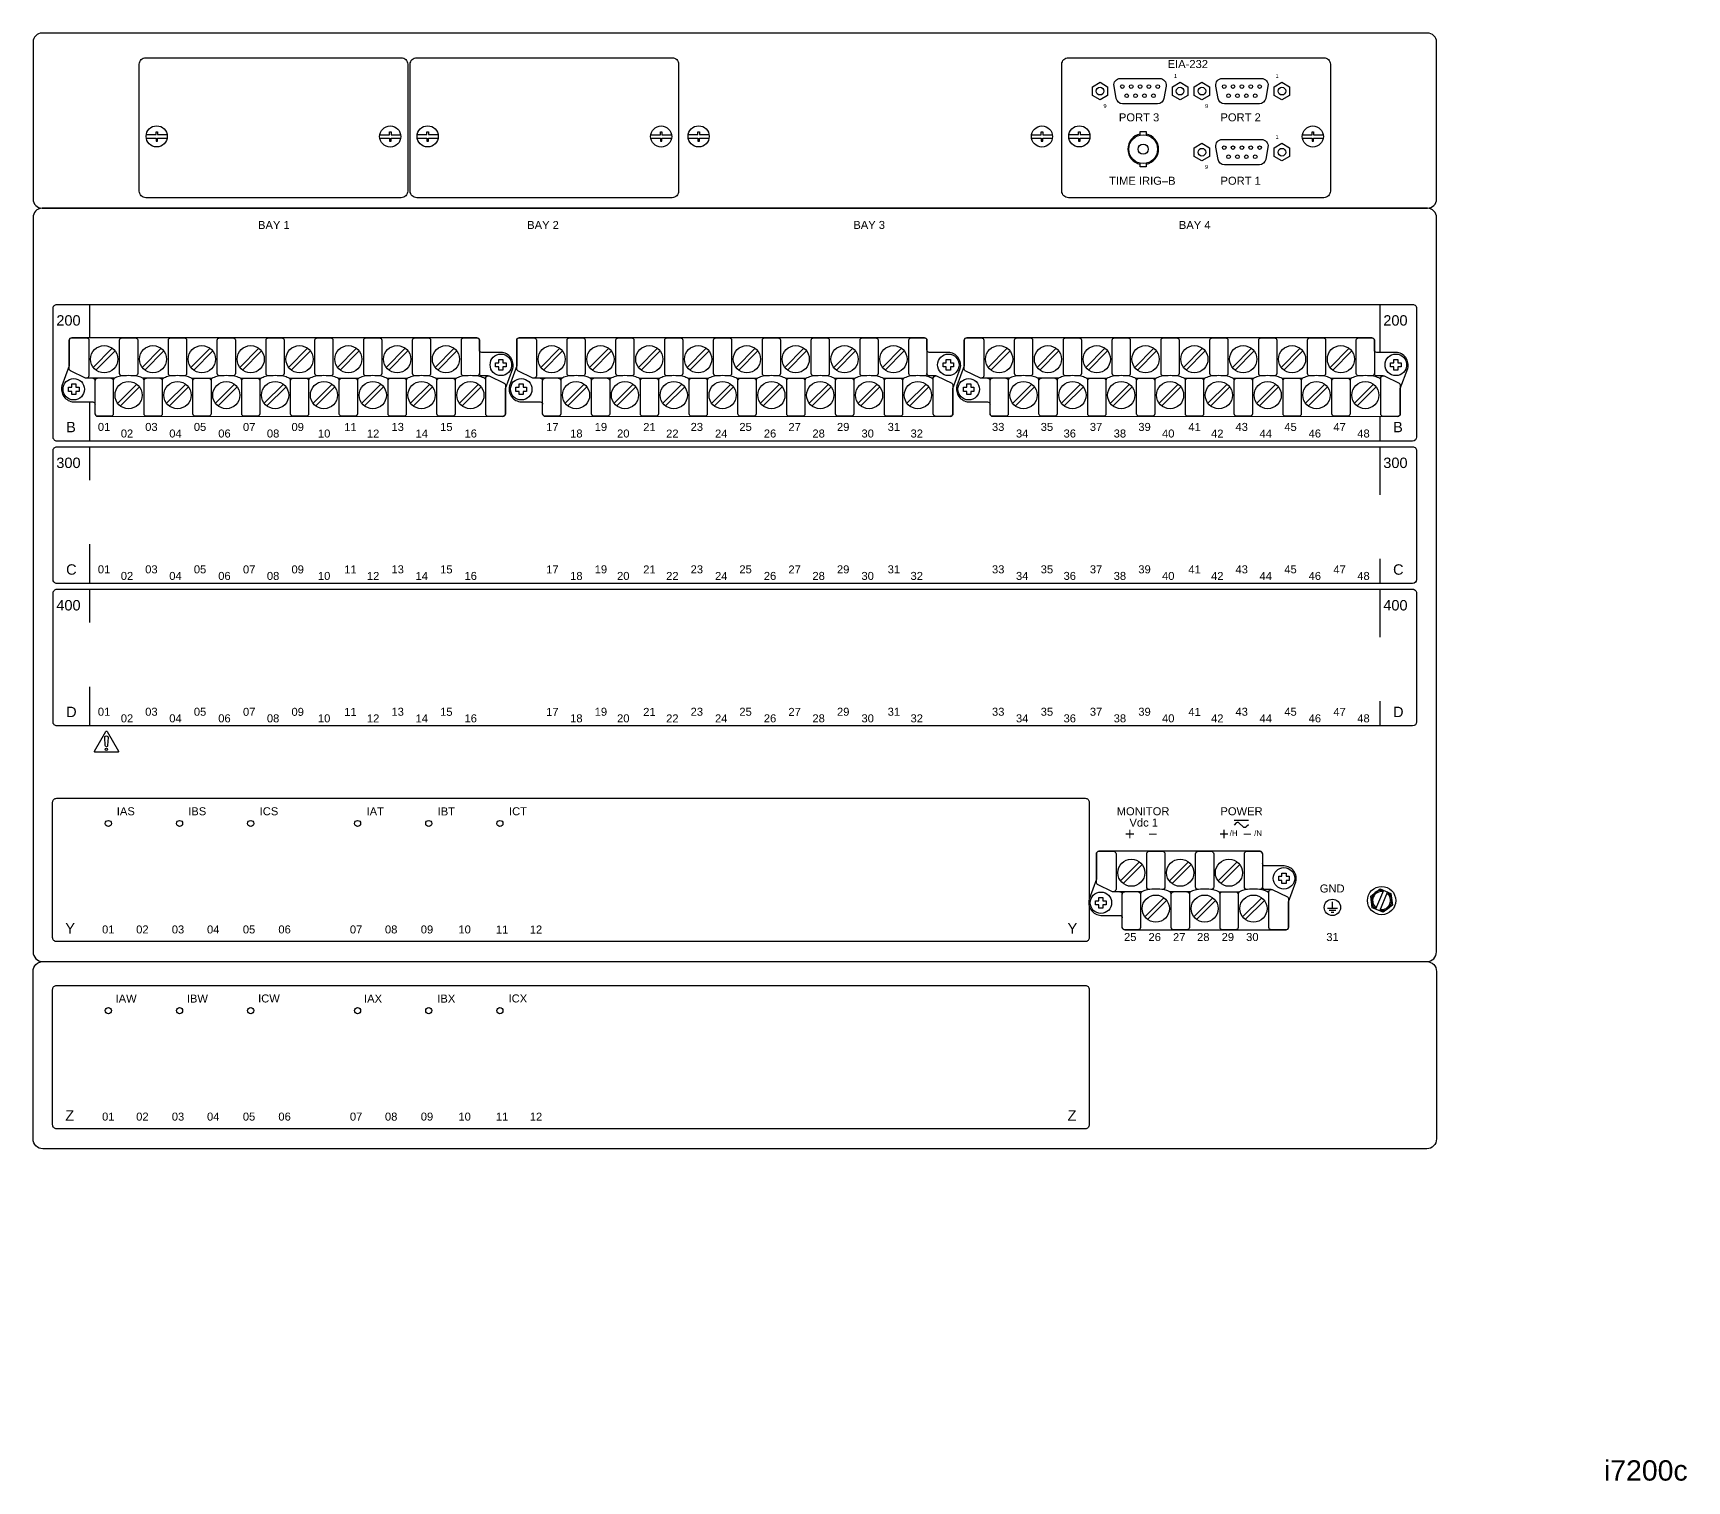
# Model space of a CAD drawing. Extents: x 1 to 47, y 1 to 35.
# Drawn here: x 26.66 to 46.99, y 1 to 18.79 of the extents above; entities that cross this region are included whole.
import ezdxf
from ezdxf.enums import TextEntityAlignment as Align

# ---------------------------------------------------------------- set-up
doc = ezdxf.new("R2010")
doc.units = 0
doc.header["$MEASUREMENT"] = 0
doc.layers.add('7.0_____[DWG]', color=7, linetype='CONTINUOUS')
doc.styles.add('Arial', font='arial.ttf')

msp = doc.modelspace()

# ---------------------------------------------------------------- linework, layer by layer
at = {"layer": '7.0_____[DWG]'}
for points in [[(43.803, 18.788), (26.773, 18.788, 0.414214), (26.663, 18.678), (26.663, 16.748, 0.414214), (26.773, 16.638), (43.803, 16.638, 0.414214), (43.913, 16.748), (43.913, 18.678, 0.414214), (43.803, 18.788)], [(40.27, 17.547, 0.815611), (40.27, 17.176)], [(40.345, 17.176, 0.820361), (40.345, 17.547)], [(27.426, 14.109, 0.414213), (27.456, 14.079), (32.438, 14.078, 0.414214), (32.468, 14.108), (32.468, 14.421), (32.559, 14.666, 0.480048), (32.414, 14.864), (32.179, 14.864, -0.414214), (32.149, 14.894), (32.149, 15.013, 0.414212), (32.119, 15.043), (32.119, 15.043), (27.138, 15.043, 0.414215), (27.108, 15.013), (27.108, 14.7), (27.018, 14.455, 0.47859), (27.163, 14.256), (27.396, 14.256, -0.414214), (27.426, 14.226)], [(27.665, 14.547), (27.307, 14.547), (27.121, 14.637, -0.241986), (27.108, 14.657), (27.108, 15.013, -0.422157), (27.135, 15.043), (27.319, 15.043, -0.414214), (27.349, 15.013), (27.349, 14.576, -0.390527), (27.319, 14.547)], [(27.764, 14.574), (27.756, 14.574, -0.414214), (27.726, 14.604), (27.726, 15.013, -0.414214), (27.756, 15.043), (27.919, 15.043, -0.414214), (27.949, 15.013), (27.949, 14.604, -0.414214), (27.919, 14.574), (27.912, 14.574)], [(28.364, 14.574), (28.357, 14.574, -0.414214), (28.327, 14.604), (28.327, 15.013, -0.414214), (28.357, 15.043), (28.519, 15.043, -0.414214), (28.549, 15.013), (28.549, 14.604, -0.414214), (28.519, 14.574), (28.513, 14.574)], [(28.964, 14.574), (28.957, 14.574, -0.414214), (28.927, 14.604), (28.927, 15.013, -0.414214), (28.957, 15.043), (29.119, 15.043, -0.414214), (29.149, 15.013), (29.149, 14.604, -0.414214), (29.119, 14.574), (29.113, 14.574)], [(29.564, 14.574), (29.557, 14.574, -0.414214), (29.527, 14.604), (29.527, 15.013, -0.414214), (29.557, 15.043), (29.719, 15.043, -0.414214), (29.749, 15.013), (29.749, 14.604, -0.414214), (29.719, 14.574), (29.713, 14.574)], [(30.164, 14.574), (30.157, 14.574, -0.414214), (30.127, 14.604), (30.127, 15.013, -0.414214), (30.157, 15.043), (30.319, 15.043, -0.414214), (30.349, 15.013), (30.349, 14.604, -0.414214), (30.319, 14.574), (30.313, 14.574)], [(30.764, 14.574), (30.757, 14.574, -0.414214), (30.727, 14.604), (30.727, 15.013, -0.414214), (30.757, 15.043), (30.919, 15.043, -0.414214), (30.949, 15.013), (30.949, 14.604, -0.414214), (30.919, 14.574), (30.913, 14.574)], [(31.364, 14.574), (31.357, 14.574, -0.414214), (31.327, 14.604), (31.327, 15.013, -0.414214), (31.357, 15.043), (31.519, 15.043, -0.414214), (31.549, 15.013), (31.549, 14.604, -0.414214), (31.519, 14.574), (31.513, 14.574)], [(31.965, 14.574), (31.957, 14.574, -0.414214), (31.927, 14.604), (31.927, 15.013, -0.414214), (31.957, 15.043), (32.119, 15.043, -0.414214), (32.149, 15.013), (32.149, 14.604, -0.414214), (32.119, 14.574), (32.113, 14.574)], [(32.926, 14.109, 0.414213), (32.956, 14.079), (37.938, 14.078, 0.414214), (37.968, 14.108), (37.968, 14.421), (38.059, 14.666, 0.480048), (37.914, 14.864), (37.679, 14.864, -0.414214), (37.649, 14.894), (37.649, 15.013, 0.414212), (37.619, 15.043), (37.619, 15.043), (32.638, 15.043, 0.414215), (32.608, 15.013), (32.608, 14.7), (32.518, 14.455, 0.47859), (32.663, 14.256), (32.896, 14.256, -0.414214), (32.926, 14.226)], [(33.165, 14.547), (32.807, 14.547), (32.621, 14.637, -0.241986), (32.608, 14.657), (32.608, 15.013, -0.422157), (32.635, 15.043), (32.819, 15.043, -0.414214), (32.849, 15.013), (32.849, 14.576, -0.390527), (32.819, 14.547)], [(33.264, 14.574), (33.256, 14.574, -0.414214), (33.226, 14.604), (33.226, 15.013, -0.414214), (33.256, 15.043), (33.419, 15.043, -0.414214), (33.449, 15.013), (33.449, 14.604, -0.414214), (33.419, 14.574), (33.412, 14.574)], [(33.864, 14.574), (33.857, 14.574, -0.414214), (33.827, 14.604), (33.827, 15.013, -0.414214), (33.857, 15.043), (34.019, 15.043, -0.414214), (34.049, 15.013), (34.049, 14.604, -0.414214), (34.019, 14.574), (34.013, 14.574)], [(34.464, 14.574), (34.457, 14.574, -0.414214), (34.427, 14.604), (34.427, 15.013, -0.414214), (34.457, 15.043), (34.619, 15.043, -0.414214), (34.649, 15.013), (34.649, 14.604, -0.414214), (34.619, 14.574), (34.613, 14.574)], [(35.064, 14.574), (35.057, 14.574, -0.414214), (35.027, 14.604), (35.027, 15.013, -0.414214), (35.057, 15.043), (35.219, 15.043, -0.414214), (35.249, 15.013), (35.249, 14.604, -0.414214), (35.219, 14.574), (35.213, 14.574)], [(35.664, 14.574), (35.657, 14.574, -0.414214), (35.627, 14.604), (35.627, 15.013, -0.414214), (35.657, 15.043), (35.819, 15.043, -0.414214), (35.849, 15.013), (35.849, 14.604, -0.414214), (35.819, 14.574), (35.813, 14.574)], [(36.264, 14.574), (36.257, 14.574, -0.414214), (36.227, 14.604), (36.227, 15.013, -0.414214), (36.257, 15.043), (36.419, 15.043, -0.414214), (36.449, 15.013), (36.449, 14.604, -0.414214), (36.419, 14.574), (36.413, 14.574)], [(36.864, 14.574), (36.857, 14.574, -0.414214), (36.827, 14.604), (36.827, 15.013, -0.414214), (36.857, 15.043), (37.019, 15.043, -0.414214), (37.049, 15.013), (37.049, 14.604, -0.414214), (37.019, 14.574), (37.013, 14.574)], [(37.464, 14.574), (37.457, 14.574, -0.414214), (37.427, 14.604), (37.427, 15.013, -0.414214), (37.457, 15.043), (37.619, 15.043, -0.414214), (37.649, 15.013), (37.649, 14.604, -0.414214), (37.619, 14.574), (37.613, 14.574)], [(38.426, 14.109, 0.414213), (38.456, 14.079), (43.438, 14.078, 0.414214), (43.468, 14.108), (43.468, 14.421), (43.559, 14.666, 0.480048), (43.414, 14.864), (43.179, 14.864, -0.414214), (43.149, 14.894), (43.149, 15.013, 0.414212), (43.119, 15.043), (43.119, 15.043), (38.138, 15.043, 0.414215), (38.108, 15.013), (38.108, 14.7), (38.018, 14.455, 0.47859), (38.163, 14.256), (38.396, 14.256, -0.414214), (38.426, 14.226)], [(38.665, 14.547), (38.307, 14.547), (38.121, 14.637, -0.241986), (38.108, 14.657), (38.108, 15.013, -0.422157), (38.135, 15.043), (38.319, 15.043, -0.414214), (38.349, 15.013), (38.349, 14.576, -0.390527), (38.319, 14.547)], [(38.764, 14.574), (38.756, 14.574, -0.414214), (38.726, 14.604), (38.726, 15.013, -0.414214), (38.756, 15.043), (38.919, 15.043, -0.414214), (38.949, 15.013), (38.949, 14.604, -0.414214), (38.919, 14.574), (38.912, 14.574)], [(39.364, 14.574), (39.357, 14.574, -0.414214), (39.327, 14.604), (39.327, 15.013, -0.414214), (39.357, 15.043), (39.519, 15.043, -0.414214), (39.549, 15.013), (39.549, 14.604, -0.414214), (39.519, 14.574), (39.513, 14.574)], [(39.964, 14.574), (39.957, 14.574, -0.414214), (39.927, 14.604), (39.927, 15.013, -0.414214), (39.957, 15.043), (40.119, 15.043, -0.414214), (40.149, 15.013), (40.149, 14.604, -0.414214), (40.119, 14.574), (40.113, 14.574)], [(40.564, 14.574), (40.557, 14.574, -0.414214), (40.527, 14.604), (40.527, 15.013, -0.414214), (40.557, 15.043), (40.719, 15.043, -0.414214), (40.749, 15.013), (40.749, 14.604, -0.414214), (40.719, 14.574), (40.713, 14.574)], [(41.164, 14.574), (41.157, 14.574, -0.414214), (41.127, 14.604), (41.127, 15.013, -0.414214), (41.157, 15.043), (41.319, 15.043, -0.414214), (41.349, 15.013), (41.349, 14.604, -0.414214), (41.319, 14.574), (41.313, 14.574)], [(41.764, 14.574), (41.757, 14.574, -0.414214), (41.727, 14.604), (41.727, 15.013, -0.414214), (41.757, 15.043), (41.919, 15.043, -0.414214), (41.949, 15.013), (41.949, 14.604, -0.414214), (41.919, 14.574), (41.913, 14.574)], [(42.364, 14.574), (42.357, 14.574, -0.414214), (42.327, 14.604), (42.327, 15.013, -0.414214), (42.357, 15.043), (42.519, 15.043, -0.414214), (42.549, 15.013), (42.549, 14.604, -0.414214), (42.519, 14.574), (42.513, 14.574)], [(42.964, 14.574), (42.957, 14.574, -0.414214), (42.927, 14.604), (42.927, 15.013, -0.414214), (42.957, 15.043), (43.119, 15.043, -0.414214), (43.149, 15.013), (43.149, 14.604, -0.414214), (43.119, 14.574), (43.113, 14.574)], [(27.396, 14.547, -0.414214), (27.426, 14.517)], [(27.619, 14.547, -0.414214), (27.649, 14.517), (27.649, 14.109, -0.414214), (27.619, 14.079), (27.456, 14.079, -0.414214), (27.426, 14.109), (27.426, 14.517, -0.414214), (27.456, 14.547)], [(28.027, 14.517, 0.191033), (28.018, 14.541, 0.081668), (28.003, 14.551, 0.0591), (27.939, 14.571, 0.034646), (27.837, 14.578, 0.03436), (27.737, 14.571, 0.0591), (27.673, 14.551, 0.081668), (27.657, 14.541, 0.191033), (27.649, 14.517)], [(28.22, 14.547, -0.414214), (28.25, 14.517), (28.25, 14.109, -0.414214), (28.22, 14.079), (28.057, 14.079, -0.414214), (28.027, 14.109), (28.027, 14.517, -0.414214), (28.057, 14.547)], [(28.628, 14.517, 0.191033), (28.619, 14.541, 0.081668), (28.603, 14.551, 0.0591), (28.54, 14.571, 0.034646), (28.438, 14.578, 0.03436), (28.337, 14.571, 0.0591), (28.274, 14.551, 0.081668), (28.258, 14.541, 0.191033), (28.25, 14.517)], [(28.82, 14.547, -0.414214), (28.85, 14.517), (28.85, 14.109, -0.414214), (28.82, 14.079), (28.657, 14.079, -0.414214), (28.627, 14.109), (28.627, 14.517, -0.414214), (28.657, 14.547)], [(29.228, 14.517, 0.191033), (29.219, 14.541, 0.081668), (29.203, 14.551, 0.0591), (29.14, 14.571, 0.034646), (29.038, 14.578, 0.03436), (28.937, 14.571, 0.0591), (28.874, 14.551, 0.081668), (28.858, 14.541, 0.191033), (28.85, 14.517)], [(29.42, 14.547, -0.414214), (29.45, 14.517), (29.45, 14.109, -0.414214), (29.42, 14.079), (29.257, 14.079, -0.414214), (29.227, 14.109), (29.227, 14.517, -0.414214), (29.257, 14.547)], [(29.828, 14.517, 0.191033), (29.819, 14.541, 0.081668), (29.803, 14.551, 0.0591), (29.74, 14.571, 0.034646), (29.638, 14.578, 0.03436), (29.537, 14.571, 0.0591), (29.474, 14.551, 0.081668), (29.458, 14.541, 0.191033), (29.45, 14.517)], [(30.02, 14.547, -0.414214), (30.05, 14.517), (30.05, 14.109, -0.414214), (30.02, 14.079), (29.857, 14.079, -0.414214), (29.827, 14.109), (29.827, 14.517, -0.414214), (29.857, 14.547)], [(30.428, 14.517, 0.191033), (30.419, 14.541, 0.081668), (30.403, 14.551, 0.0591), (30.34, 14.571, 0.034646), (30.238, 14.578, 0.03436), (30.137, 14.571, 0.0591), (30.074, 14.551, 0.081668), (30.058, 14.541, 0.191033), (30.05, 14.517)], [(30.62, 14.547, -0.414214), (30.65, 14.517), (30.65, 14.109, -0.414214), (30.62, 14.079), (30.457, 14.079, -0.414214), (30.427, 14.109), (30.427, 14.517, -0.414214), (30.457, 14.547)], [(31.028, 14.517, 0.191033), (31.019, 14.541, 0.081668), (31.003, 14.551, 0.0591), (30.94, 14.571, 0.034646), (30.838, 14.578, 0.03436), (30.737, 14.571, 0.0591), (30.674, 14.551, 0.081668), (30.658, 14.541, 0.191033), (30.65, 14.517)], [(31.22, 14.547, -0.414214), (31.25, 14.517), (31.25, 14.109, -0.414214), (31.22, 14.079), (31.057, 14.079, -0.414214), (31.027, 14.109), (31.027, 14.517, -0.414214), (31.057, 14.547)], [(31.628, 14.517, 0.191033), (31.619, 14.541, 0.081668), (31.603, 14.551, 0.0591), (31.54, 14.571, 0.034646), (31.438, 14.578, 0.03436), (31.337, 14.571, 0.0591), (31.274, 14.551, 0.081668), (31.258, 14.541, 0.191033), (31.25, 14.517)], [(31.82, 14.547, -0.414214), (31.85, 14.517), (31.85, 14.109, -0.414214), (31.82, 14.079), (31.657, 14.079, -0.414214), (31.627, 14.109), (31.627, 14.517, -0.414214), (31.657, 14.547)], [(32.227, 14.526, 0.127742), (32.219, 14.541, 0.081668), (32.203, 14.551, 0.0591), (32.14, 14.571, 0.034646), (32.038, 14.578, 0.03436), (31.937, 14.571, 0.0591), (31.874, 14.551, 0.081668), (31.858, 14.541, 0.191033), (31.85, 14.517)], [(32.257, 14.574), (32.179, 14.574, -0.414214), (32.149, 14.604)], [(32.896, 14.547, -0.414214), (32.926, 14.517)], [(33.119, 14.547, -0.414214), (33.149, 14.517), (33.149, 14.109, -0.414214), (33.119, 14.079), (32.956, 14.079, -0.414214), (32.926, 14.109), (32.926, 14.517, -0.414214), (32.956, 14.547)], [(33.527, 14.517, 0.191033), (33.518, 14.541, 0.081668), (33.503, 14.551, 0.0591), (33.439, 14.571, 0.034646), (33.337, 14.578, 0.03436), (33.237, 14.571, 0.0591), (33.173, 14.551, 0.081668), (33.157, 14.541, 0.191033), (33.149, 14.517)], [(33.72, 14.547, -0.414214), (33.75, 14.517), (33.75, 14.109, -0.414214), (33.72, 14.079), (33.557, 14.079, -0.414214), (33.527, 14.109), (33.527, 14.517, -0.414214), (33.557, 14.547)], [(34.127, 14.517, 0.191033), (34.119, 14.541, 0.081668), (34.103, 14.551, 0.0591), (34.04, 14.571, 0.034646), (33.938, 14.578, 0.03436), (33.837, 14.571, 0.0591), (33.774, 14.551, 0.081668), (33.758, 14.541, 0.191033), (33.75, 14.517)], [(34.32, 14.547, -0.414214), (34.35, 14.517), (34.35, 14.109, -0.414214), (34.32, 14.079), (34.157, 14.079, -0.414214), (34.127, 14.109), (34.127, 14.517, -0.414214), (34.157, 14.547)], [(34.728, 14.517, 0.191033), (34.719, 14.541, 0.081668), (34.703, 14.551, 0.0591), (34.64, 14.571, 0.034646), (34.538, 14.578, 0.03436), (34.437, 14.571, 0.0591), (34.374, 14.551, 0.081668), (34.358, 14.541, 0.191033), (34.35, 14.517)], [(34.92, 14.547, -0.414214), (34.95, 14.517), (34.95, 14.109, -0.414214), (34.92, 14.079), (34.757, 14.079, -0.414214), (34.727, 14.109), (34.727, 14.517, -0.414214), (34.757, 14.547)], [(35.328, 14.517, 0.191033), (35.319, 14.541, 0.081668), (35.303, 14.551, 0.0591), (35.24, 14.571, 0.034646), (35.138, 14.578, 0.03436), (35.037, 14.571, 0.0591), (34.974, 14.551, 0.081668), (34.958, 14.541, 0.191033), (34.95, 14.517)], [(35.52, 14.547, -0.414214), (35.55, 14.517), (35.55, 14.109, -0.414214), (35.52, 14.079), (35.357, 14.079, -0.414214), (35.327, 14.109), (35.327, 14.517, -0.414214), (35.357, 14.547)], [(35.928, 14.517, 0.191033), (35.919, 14.541, 0.081668), (35.903, 14.551, 0.0591), (35.84, 14.571, 0.034646), (35.738, 14.578, 0.03436), (35.637, 14.571, 0.0591), (35.574, 14.551, 0.081668), (35.558, 14.541, 0.191033), (35.55, 14.517)], [(36.12, 14.547, -0.414214), (36.15, 14.517), (36.15, 14.109, -0.414214), (36.12, 14.079), (35.957, 14.079, -0.414214), (35.927, 14.109), (35.927, 14.517, -0.414214), (35.957, 14.547)], [(36.528, 14.517, 0.191033), (36.519, 14.541, 0.081668), (36.503, 14.551, 0.0591), (36.44, 14.571, 0.034646), (36.338, 14.578, 0.03436), (36.237, 14.571, 0.0591), (36.174, 14.551, 0.081668), (36.158, 14.541, 0.191033), (36.15, 14.517)], [(36.72, 14.547, -0.414214), (36.75, 14.517), (36.75, 14.109, -0.414214), (36.72, 14.079), (36.557, 14.079, -0.414214), (36.527, 14.109), (36.527, 14.517, -0.414214), (36.557, 14.547)], [(37.128, 14.517, 0.191033), (37.119, 14.541, 0.081668), (37.103, 14.551, 0.0591), (37.04, 14.571, 0.034646), (36.938, 14.578, 0.03436), (36.837, 14.571, 0.0591), (36.774, 14.551, 0.081668), (36.758, 14.541, 0.191033), (36.75, 14.517)], [(37.32, 14.547, -0.414214), (37.35, 14.517), (37.35, 14.109, -0.414214), (37.32, 14.079), (37.157, 14.079, -0.414214), (37.127, 14.109), (37.127, 14.517, -0.414214), (37.157, 14.547)], [(37.727, 14.526, 0.127742), (37.719, 14.541, 0.081668), (37.703, 14.551, 0.0591), (37.64, 14.571, 0.034646), (37.538, 14.578, 0.03436), (37.437, 14.571, 0.0591), (37.374, 14.551, 0.081668), (37.358, 14.541, 0.191033), (37.35, 14.517)], [(37.757, 14.574), (37.679, 14.574, -0.414214), (37.649, 14.604)], [(38.396, 14.547, -0.414214), (38.426, 14.517)], [(38.619, 14.547, -0.414214), (38.649, 14.517), (38.649, 14.109, -0.414214), (38.619, 14.079), (38.456, 14.079, -0.414214), (38.426, 14.109), (38.426, 14.517, -0.414214), (38.456, 14.547)], [(39.027, 14.517, 0.191033), (39.018, 14.541, 0.081668), (39.003, 14.551, 0.0591), (38.939, 14.571, 0.034646), (38.837, 14.578, 0.03436), (38.737, 14.571, 0.0591), (38.673, 14.551, 0.081668), (38.657, 14.541, 0.191033), (38.649, 14.517)], [(39.22, 14.547, -0.414214), (39.25, 14.517), (39.25, 14.109, -0.414214), (39.22, 14.079), (39.057, 14.079, -0.414214), (39.027, 14.109), (39.027, 14.517, -0.414214), (39.057, 14.547)], [(39.627, 14.517, 0.191033), (39.619, 14.541, 0.081668), (39.603, 14.551, 0.0591), (39.54, 14.571, 0.034646), (39.438, 14.578, 0.03436), (39.337, 14.571, 0.0591), (39.274, 14.551, 0.081668), (39.258, 14.541, 0.191033), (39.25, 14.517)], [(39.82, 14.547, -0.414214), (39.85, 14.517), (39.85, 14.109, -0.414214), (39.82, 14.079), (39.657, 14.079, -0.414214), (39.627, 14.109), (39.627, 14.517, -0.414214), (39.657, 14.547)], [(40.228, 14.517, 0.191033), (40.219, 14.541, 0.081668), (40.203, 14.551, 0.0591), (40.14, 14.571, 0.034646), (40.038, 14.578, 0.03436), (39.937, 14.571, 0.0591), (39.874, 14.551, 0.081668), (39.858, 14.541, 0.191033), (39.85, 14.517)], [(40.42, 14.547, -0.414214), (40.45, 14.517), (40.45, 14.109, -0.414214), (40.42, 14.079), (40.257, 14.079, -0.414214), (40.227, 14.109), (40.227, 14.517, -0.414214), (40.257, 14.547)], [(40.828, 14.517, 0.191033), (40.819, 14.541, 0.081668), (40.803, 14.551, 0.0591), (40.74, 14.571, 0.034646), (40.638, 14.578, 0.03436), (40.537, 14.571, 0.0591), (40.474, 14.551, 0.081668), (40.458, 14.541, 0.191033), (40.45, 14.517)], [(41.02, 14.547, -0.414214), (41.05, 14.517), (41.05, 14.109, -0.414214), (41.02, 14.079), (40.857, 14.079, -0.414214), (40.827, 14.109), (40.827, 14.517, -0.414214), (40.857, 14.547)], [(41.428, 14.517, 0.191033), (41.419, 14.541, 0.081668), (41.403, 14.551, 0.0591), (41.34, 14.571, 0.034646), (41.238, 14.578, 0.03436), (41.137, 14.571, 0.0591), (41.074, 14.551, 0.081668), (41.058, 14.541, 0.191033), (41.05, 14.517)], [(41.62, 14.547, -0.414214), (41.65, 14.517), (41.65, 14.109, -0.414214), (41.62, 14.079), (41.457, 14.079, -0.414214), (41.427, 14.109), (41.427, 14.517, -0.414214), (41.457, 14.547)], [(42.028, 14.517, 0.191033), (42.019, 14.541, 0.081668), (42.003, 14.551, 0.0591), (41.94, 14.571, 0.034646), (41.838, 14.578, 0.03436), (41.737, 14.571, 0.0591), (41.674, 14.551, 0.081668), (41.658, 14.541, 0.191033), (41.65, 14.517)], [(42.22, 14.547, -0.414214), (42.25, 14.517), (42.25, 14.109, -0.414214), (42.22, 14.079), (42.057, 14.079, -0.414214), (42.027, 14.109), (42.027, 14.517, -0.414214), (42.057, 14.547)], [(42.628, 14.517, 0.191033), (42.619, 14.541, 0.081668), (42.603, 14.551, 0.0591), (42.54, 14.571, 0.034646), (42.438, 14.578, 0.03436), (42.337, 14.571, 0.0591), (42.274, 14.551, 0.081668), (42.258, 14.541, 0.191033), (42.25, 14.517)], [(42.82, 14.547, -0.414214), (42.85, 14.517), (42.85, 14.109, -0.414214), (42.82, 14.079), (42.657, 14.079, -0.414214), (42.627, 14.109), (42.627, 14.517, -0.414214), (42.657, 14.547)], [(43.227, 14.526, 0.127742), (43.219, 14.541, 0.081668), (43.203, 14.551, 0.0591), (43.14, 14.571, 0.034646), (43.038, 14.578, 0.03436), (42.937, 14.571, 0.0591), (42.874, 14.551, 0.081668), (42.858, 14.541, 0.191033), (42.85, 14.517)], [(43.257, 14.574), (43.179, 14.574, -0.414214), (43.149, 14.604)], [(39.645, 8.055), (39.645, 7.673, -0.414214), (39.595, 7.623), (26.953, 7.623, -0.414214), (26.903, 7.673), (26.903, 9.335, -0.414214), (26.953, 9.385), (39.595, 9.385, -0.414214), (39.645, 9.335), (39.645, 8.152)], [(41.601, 9.058), (41.575, 9.032, -0.404962), (41.537, 9.033), (41.489, 9.08), (41.489, 9.08, 0.404962), (41.452, 9.081), (41.425, 9.055)], [(41.774, 8.703, 0.414212), (41.744, 8.733), (39.763, 8.733, 0.414215), (39.733, 8.703), (39.733, 8.39), (39.643, 8.145, 0.47859), (39.788, 7.946), (40.021, 7.946, -0.414214), (40.051, 7.916)], [(40.29, 8.237), (39.932, 8.237), (39.746, 8.327, -0.241986), (39.733, 8.347), (39.733, 8.703, -0.422157), (39.76, 8.733), (39.944, 8.733, -0.414214), (39.974, 8.703), (39.974, 8.266, -0.390527), (39.944, 8.237)], [(40.051, 7.798, 0.414213), (40.081, 7.768), (42.063, 7.768, 0.414214), (42.093, 7.798), (42.093, 8.112), (42.184, 8.356, 0.480048), (42.039, 8.554), (41.804, 8.554, -0.414214), (41.774, 8.584)], [(40.389, 8.264), (40.381, 8.264, -0.414214), (40.351, 8.294), (40.351, 8.703, -0.414214), (40.381, 8.733), (40.544, 8.733, -0.414214), (40.574, 8.703), (40.574, 8.294, -0.414214), (40.544, 8.264), (40.537, 8.264)], [(40.989, 8.264), (40.982, 8.264, -0.414214), (40.952, 8.294), (40.952, 8.703, -0.414214), (40.982, 8.733), (41.144, 8.733, -0.414214), (41.174, 8.703), (41.174, 8.294, -0.414214), (41.144, 8.264), (41.138, 8.264)], [(41.589, 8.264), (41.582, 8.264, -0.414214), (41.552, 8.294), (41.552, 8.703, -0.414214), (41.582, 8.733), (41.744, 8.733, -0.414214), (41.774, 8.703), (41.774, 8.294, -0.414214), (41.744, 8.264), (41.738, 8.264)], [(40.021, 8.237, -0.414214), (40.051, 8.207)], [(40.244, 8.237, -0.414214), (40.274, 8.207), (40.274, 7.798, -0.414214), (40.244, 7.768), (40.081, 7.768, -0.414214), (40.051, 7.798), (40.051, 8.207, -0.414214), (40.081, 8.237)], [(40.652, 8.207, 0.191033), (40.643, 8.231, 0.081668), (40.628, 8.241, 0.0591), (40.564, 8.261, 0.034646), (40.462, 8.268, 0.03436), (40.362, 8.261, 0.0591), (40.298, 8.241, 0.081668), (40.282, 8.231, 0.191033), (40.274, 8.207)], [(40.845, 8.237, -0.414214), (40.875, 8.207), (40.875, 7.798, -0.414214), (40.845, 7.768), (40.682, 7.768, -0.414214), (40.652, 7.798), (40.652, 8.207, -0.414214), (40.682, 8.237)], [(41.253, 8.207, 0.191033), (41.244, 8.231, 0.081668), (41.228, 8.241, 0.0591), (41.165, 8.261, 0.034646), (41.063, 8.268, 0.03436), (40.962, 8.261, 0.0591), (40.899, 8.241, 0.081668), (40.883, 8.231, 0.191033), (40.875, 8.207)], [(41.445, 8.237, -0.414214), (41.475, 8.207), (41.475, 7.798, -0.414214), (41.445, 7.768), (41.282, 7.768, -0.414214), (41.252, 7.798), (41.252, 8.207, -0.414214), (41.282, 8.237)], [(41.852, 8.216, 0.127742), (41.844, 8.231, 0.081668), (41.828, 8.241, 0.0591), (41.765, 8.261, 0.034646), (41.663, 8.268, 0.03436), (41.562, 8.261, 0.0591), (41.499, 8.241, 0.081668), (41.483, 8.231, 0.191033), (41.475, 8.207)], [(41.882, 8.264), (41.804, 8.264, -0.414214), (41.774, 8.294)], [(43.26, 8.251, 0.802175), (43.166, 8.025, 0.802175)], [(43.254, 8.237, 0.779376), (43.172, 8.04)], [(43.216, 8.005, 0.802179), (43.31, 8.231)], [(43.222, 8.019, 0.776676), (43.304, 8.216)], [(43.794, 7.378, -0.411119), (43.913, 7.258), (43.913, 5.198, -0.414214), (43.793, 5.078), (26.783, 5.078, -0.414215), (26.663, 5.198), (26.663, 7.258, -0.411119), (26.782, 7.378, -18128900.228227)]]:
    msp.add_lwpolyline(points, format="xyb", dxfattribs=at)
for points in [[(28.048, 18.485), (31.188, 18.485, -0.414214), (31.268, 18.405), (31.268, 16.845, -0.414214), (31.188, 16.765), (28.048, 16.765, -0.414214), (27.968, 16.845), (27.968, 18.405, -0.414214)], [(31.378, 18.485), (34.518, 18.485, -0.414214), (34.598, 18.405), (34.598, 16.845, -0.414214), (34.518, 16.765), (31.378, 16.765, -0.414214), (31.298, 16.845), (31.298, 18.405, -0.414214)], [(39.388, 18.485), (42.528, 18.485, -0.414214), (42.608, 18.405), (42.608, 16.845, -0.414214), (42.528, 16.765), (39.388, 16.765, -0.414214), (39.308, 16.845), (39.308, 18.405, -0.414214)], [(40.027, 18.23), (40.511, 18.23, -0.46318), (40.589, 18.137), (40.562, 17.984, -0.363045), (40.484, 17.919), (40.054, 17.919, -0.360245), (39.976, 17.984), (39.949, 18.137, -0.463312)], [(41.279, 18.23), (41.763, 18.23, -0.46318), (41.841, 18.137), (41.814, 17.984, -0.363045), (41.736, 17.919), (41.306, 17.919, -0.360245), (41.228, 17.984), (41.201, 18.137, -0.463312)], [(41.279, 17.48), (41.763, 17.48, -0.46318), (41.841, 17.387), (41.814, 17.234, -0.363045), (41.736, 17.169), (41.306, 17.169, -0.360245), (41.228, 17.234), (41.201, 17.387, -0.463312)], [(43.913, 7.498), (43.913, 16.518, 0.387512), (43.803, 16.638), (26.773, 16.638, 0.388233), (26.663, 16.518), (26.663, 7.498, 0.411196), (26.782, 7.378), (43.794, 7.378, 0.411196)], [(26.958, 15.454), (43.618, 15.454, -0.468367), (43.668, 15.394), (43.668, 13.824, -0.414132), (43.618, 13.774), (26.958, 13.774, -0.414214), (26.908, 13.824), (26.908, 15.404, -0.414287)], [(32.441, 14.079), (32.257, 14.078, -0.414214), (32.227, 14.108), (32.227, 14.546, -0.390527), (32.257, 14.574), (32.269, 14.574), (32.455, 14.484, -0.241514), (32.468, 14.464), (32.468, 14.108, -0.422157)], [(37.941, 14.079), (37.757, 14.078, -0.414214), (37.727, 14.108), (37.727, 14.546, -0.390527), (37.757, 14.574), (37.769, 14.574), (37.955, 14.484, -0.241514), (37.968, 14.464), (37.968, 14.108, -0.422157)], [(43.441, 14.079), (43.257, 14.078, -0.414214), (43.227, 14.108), (43.227, 14.546, -0.390527), (43.257, 14.574), (43.269, 14.574), (43.455, 14.484, -0.241514), (43.468, 14.464), (43.468, 14.108, -0.422157)], [(26.958, 13.704), (43.618, 13.704, -0.468367), (43.668, 13.644), (43.668, 12.074, -0.414132), (43.618, 12.024), (26.958, 12.024, -0.414214), (26.908, 12.074), (26.908, 13.654, -0.414287)], [(26.958, 11.954), (43.618, 11.954, -0.468367), (43.668, 11.894), (43.668, 10.324, -0.414132), (43.618, 10.274), (26.958, 10.274, -0.414214), (26.908, 10.324), (26.908, 11.904, -0.414287)], [(27.418, 9.963), (27.557, 10.205, -0.552985), (27.572, 10.205), (27.711, 9.963, -0.563982), (27.704, 9.95), (27.425, 9.95, -0.589238)], [(27.544, 10.132, -1.008297), (27.585, 10.132), (27.579, 10.033, -1.009953), (27.55, 10.033)], [(42.066, 7.769), (41.882, 7.768, -0.414214), (41.852, 7.798), (41.852, 8.236, -0.390527), (41.882, 8.264), (41.894, 8.264), (42.08, 8.174, -0.241514), (42.093, 8.154), (42.093, 7.798, -0.422157)], [(26.953, 7.085), (39.595, 7.085, -0.414214), (39.645, 7.035), (39.645, 5.373, -0.414214), (39.595, 5.323), (26.953, 5.323, -0.414214), (26.903, 5.373), (26.903, 7.035, -0.414214)]]:
    msp.add_lwpolyline(points, format="xyb", close=True, dxfattribs=at)
for points in [[(39.777, 18.183), (39.871, 18.128), (39.871, 18.02), (39.777, 17.966), (39.683, 18.02), (39.683, 18.128)], [(40.761, 18.183), (40.855, 18.128), (40.855, 18.02), (40.761, 17.966), (40.667, 18.02), (40.667, 18.128)], [(41.029, 18.183), (41.123, 18.128), (41.123, 18.02), (41.029, 17.966), (40.935, 18.02), (40.935, 18.128)], [(42.013, 18.183), (42.107, 18.128), (42.107, 18.02), (42.013, 17.966), (41.919, 18.02), (41.919, 18.128)], [(41.029, 17.433), (41.123, 17.378), (41.123, 17.27), (41.029, 17.216), (40.935, 17.27), (40.935, 17.378)], [(42.013, 17.433), (42.107, 17.378), (42.107, 17.27), (42.013, 17.216), (41.919, 17.27), (41.919, 17.378)], [(32.388, 14.736), (32.388, 14.776), (32.438, 14.776), (32.438, 14.736), (32.478, 14.736), (32.478, 14.686), (32.438, 14.686), (32.438, 14.646), (32.388, 14.646), (32.388, 14.686), (32.348, 14.686), (32.348, 14.736)], [(37.888, 14.736), (37.888, 14.776), (37.938, 14.776), (37.938, 14.736), (37.978, 14.736), (37.978, 14.686), (37.938, 14.686), (37.938, 14.646), (37.888, 14.646), (37.888, 14.686), (37.848, 14.686), (37.848, 14.736)], [(43.388, 14.736), (43.388, 14.776), (43.438, 14.776), (43.438, 14.736), (43.478, 14.736), (43.478, 14.686), (43.438, 14.686), (43.438, 14.646), (43.388, 14.646), (43.388, 14.686), (43.348, 14.686), (43.348, 14.736)], [(27.138, 14.435), (27.138, 14.476), (27.188, 14.476), (27.188, 14.435), (27.228, 14.435), (27.228, 14.385), (27.188, 14.385), (27.188, 14.346), (27.138, 14.346), (27.138, 14.385), (27.098, 14.385), (27.098, 14.435)], [(32.638, 14.435), (32.638, 14.476), (32.688, 14.476), (32.688, 14.435), (32.728, 14.435), (32.728, 14.385), (32.688, 14.385), (32.688, 14.346), (32.638, 14.346), (32.638, 14.385), (32.598, 14.385), (32.598, 14.435)], [(38.138, 14.435), (38.138, 14.476), (38.188, 14.476), (38.188, 14.435), (38.228, 14.435), (38.228, 14.385), (38.188, 14.385), (38.188, 14.346), (38.138, 14.346), (38.138, 14.385), (38.098, 14.385), (38.098, 14.435)], [(42.013, 8.426), (42.013, 8.466), (42.063, 8.466), (42.063, 8.426), (42.103, 8.426), (42.103, 8.376), (42.063, 8.376), (42.063, 8.336), (42.013, 8.336), (42.013, 8.376), (41.973, 8.376), (41.973, 8.426)], [(39.763, 8.125), (39.763, 8.166), (39.813, 8.166), (39.813, 8.125), (39.853, 8.125), (39.853, 8.075), (39.813, 8.075), (39.813, 8.036), (39.763, 8.036), (39.763, 8.075), (39.723, 8.075), (39.723, 8.125)], [(43.105, 8.183), (43.219, 8.271), (43.353, 8.215), (43.371, 8.072), (43.257, 7.985), (43.123, 8.04)]]:
    msp.add_lwpolyline(points, close=True, dxfattribs=at)
for points in [[(28.055, 17.54), (28.174, 17.54), (28.174, 17.576), (28.193, 17.576), (28.193, 17.54), (28.311, 17.54)], [(28.055, 17.495), (28.174, 17.495), (28.174, 17.459), (28.193, 17.459), (28.193, 17.495), (28.311, 17.495)], [(30.925, 17.539), (31.044, 17.539), (31.044, 17.576), (31.063, 17.576), (31.063, 17.539), (31.181, 17.539)], [(30.925, 17.495), (31.044, 17.495), (31.044, 17.459), (31.063, 17.459), (31.063, 17.495), (31.181, 17.495)], [(31.385, 17.54), (31.504, 17.54), (31.504, 17.576), (31.523, 17.576), (31.523, 17.54), (31.641, 17.54)], [(31.385, 17.495), (31.504, 17.495), (31.504, 17.459), (31.523, 17.459), (31.523, 17.495), (31.641, 17.495)], [(34.255, 17.539), (34.374, 17.539), (34.374, 17.576), (34.393, 17.576), (34.393, 17.539), (34.511, 17.539)], [(34.255, 17.495), (34.374, 17.495), (34.374, 17.459), (34.393, 17.459), (34.393, 17.495), (34.511, 17.495)], [(34.715, 17.54), (34.834, 17.54), (34.834, 17.576), (34.853, 17.576), (34.853, 17.54), (34.971, 17.54)], [(34.715, 17.495), (34.834, 17.495), (34.834, 17.459), (34.853, 17.459), (34.853, 17.495), (34.971, 17.495)], [(38.935, 17.539), (39.054, 17.539), (39.054, 17.576), (39.073, 17.576), (39.073, 17.539), (39.191, 17.539)], [(38.935, 17.495), (39.054, 17.495), (39.054, 17.459), (39.073, 17.459), (39.073, 17.495), (39.191, 17.495)], [(39.395, 17.54), (39.514, 17.54), (39.514, 17.576), (39.533, 17.576), (39.533, 17.54), (39.651, 17.54)], [(39.395, 17.495), (39.514, 17.495), (39.514, 17.459), (39.533, 17.459), (39.533, 17.495), (39.651, 17.495)], [(40.27, 17.534), (40.27, 17.579), (40.345, 17.579), (40.345, 17.534)], [(42.265, 17.539), (42.384, 17.539), (42.384, 17.576), (42.403, 17.576), (42.403, 17.539), (42.521, 17.539)], [(42.265, 17.495), (42.384, 17.495), (42.384, 17.459), (42.403, 17.459), (42.403, 17.495), (42.521, 17.495)], [(40.345, 17.188), (40.345, 17.143), (40.27, 17.143), (40.27, 17.188)], [(27.358, 15.454), (27.358, 15.043)], [(43.218, 15.454), (43.218, 14.864)], [(27.637, 14.914), (27.403, 14.68)], [(27.671, 14.881), (27.436, 14.647)], [(28.238, 14.914), (28.004, 14.68)], [(28.271, 14.881), (28.037, 14.647)], [(28.838, 14.914), (28.604, 14.68)], [(28.871, 14.881), (28.637, 14.647)], [(29.438, 14.914), (29.204, 14.68)], [(29.471, 14.881), (29.237, 14.647)], [(30.038, 14.914), (29.804, 14.68)], [(30.071, 14.881), (29.837, 14.647)], [(30.638, 14.914), (30.404, 14.68)], [(30.671, 14.881), (30.437, 14.647)], [(31.238, 14.914), (31.004, 14.68)], [(31.271, 14.881), (31.037, 14.647)], [(31.838, 14.914), (31.604, 14.68)], [(31.871, 14.881), (31.637, 14.647)], [(33.137, 14.914), (32.903, 14.68)], [(33.171, 14.881), (32.936, 14.647)], [(33.738, 14.914), (33.504, 14.68)], [(33.771, 14.881), (33.537, 14.647)], [(34.338, 14.914), (34.104, 14.68)], [(34.371, 14.881), (34.137, 14.647)], [(34.938, 14.914), (34.704, 14.68)], [(34.971, 14.881), (34.737, 14.647)], [(35.538, 14.914), (35.304, 14.68)], [(35.571, 14.881), (35.337, 14.647)], [(36.138, 14.914), (35.904, 14.68)], [(36.171, 14.881), (35.937, 14.647)], [(36.738, 14.914), (36.504, 14.68)], [(36.771, 14.881), (36.537, 14.647)], [(37.338, 14.914), (37.104, 14.68)], [(37.371, 14.881), (37.137, 14.647)], [(38.637, 14.914), (38.403, 14.68)], [(38.671, 14.881), (38.436, 14.647)], [(39.238, 14.914), (39.004, 14.68)], [(39.271, 14.881), (39.037, 14.647)], [(39.838, 14.914), (39.604, 14.68)], [(39.871, 14.881), (39.637, 14.647)], [(40.438, 14.914), (40.204, 14.68)], [(40.471, 14.881), (40.237, 14.647)], [(41.038, 14.914), (40.804, 14.68)], [(41.071, 14.881), (40.837, 14.647)], [(41.638, 14.914), (41.404, 14.68)], [(41.671, 14.881), (41.437, 14.647)], [(42.238, 14.914), (42.004, 14.68)], [(42.271, 14.881), (42.037, 14.647)], [(42.838, 14.914), (42.604, 14.68)], [(42.871, 14.881), (42.637, 14.647)], [(27.938, 14.473), (27.704, 14.239)], [(27.971, 14.44), (27.737, 14.206)], [(28.266, 14.547), (28.01, 14.547)], [(28.539, 14.473), (28.304, 14.239)], [(28.572, 14.44), (28.338, 14.206)], [(28.611, 14.547), (28.866, 14.547)], [(29.139, 14.473), (28.904, 14.239)], [(29.172, 14.44), (28.938, 14.206)], [(29.211, 14.547), (29.466, 14.547)], [(29.739, 14.473), (29.504, 14.239)], [(29.772, 14.44), (29.538, 14.206)], [(29.811, 14.547), (30.066, 14.547)], [(30.339, 14.473), (30.104, 14.239)], [(30.372, 14.44), (30.138, 14.206)], [(30.411, 14.547), (30.666, 14.547)], [(30.939, 14.473), (30.704, 14.239)], [(30.972, 14.44), (30.738, 14.206)], [(31.011, 14.547), (31.266, 14.547)], [(31.539, 14.473), (31.304, 14.239)], [(31.572, 14.44), (31.338, 14.206)], [(31.611, 14.547), (31.866, 14.547)], [(32.139, 14.473), (31.904, 14.239)], [(32.172, 14.44), (31.938, 14.206)], [(32.227, 14.548), (32.21, 14.548)], [(33.438, 14.473), (33.204, 14.239)], [(33.471, 14.44), (33.237, 14.206)], [(33.766, 14.547), (33.51, 14.547)], [(34.038, 14.473), (33.804, 14.239)], [(34.072, 14.44), (33.838, 14.206)], [(34.111, 14.547), (34.366, 14.547)], [(34.639, 14.473), (34.404, 14.239)], [(34.672, 14.44), (34.438, 14.206)], [(34.711, 14.547), (34.966, 14.547)], [(35.239, 14.473), (35.004, 14.239)], [(35.272, 14.44), (35.038, 14.206)], [(35.311, 14.547), (35.566, 14.547)], [(35.839, 14.473), (35.604, 14.239)], [(35.872, 14.44), (35.638, 14.206)], [(35.911, 14.547), (36.166, 14.547)], [(36.439, 14.473), (36.204, 14.239)], [(36.472, 14.44), (36.238, 14.206)], [(36.511, 14.547), (36.766, 14.547)], [(37.039, 14.473), (36.804, 14.239)], [(37.072, 14.44), (36.838, 14.206)], [(37.111, 14.547), (37.366, 14.547)], [(37.639, 14.473), (37.404, 14.239)], [(37.672, 14.44), (37.438, 14.206)], [(37.727, 14.548), (37.71, 14.548)], [(38.938, 14.473), (38.704, 14.239)], [(38.971, 14.44), (38.737, 14.206)], [(39.266, 14.547), (39.01, 14.547)], [(39.538, 14.473), (39.304, 14.239)], [(39.572, 14.44), (39.338, 14.206)], [(39.611, 14.547), (39.866, 14.547)], [(40.139, 14.473), (39.904, 14.239)], [(40.172, 14.44), (39.938, 14.206)], [(40.211, 14.547), (40.466, 14.547)], [(40.739, 14.473), (40.504, 14.239)], [(40.772, 14.44), (40.538, 14.206)], [(40.811, 14.547), (41.066, 14.547)], [(41.339, 14.473), (41.104, 14.239)], [(41.372, 14.44), (41.138, 14.206)], [(41.411, 14.547), (41.666, 14.547)], [(41.939, 14.473), (41.704, 14.239)], [(41.972, 14.44), (41.738, 14.206)], [(42.011, 14.547), (42.266, 14.547)], [(42.539, 14.473), (42.304, 14.239)], [(42.572, 14.44), (42.338, 14.206)], [(42.611, 14.547), (42.866, 14.547)], [(43.139, 14.473), (42.904, 14.239)], [(43.172, 14.44), (42.938, 14.206)], [(43.227, 14.548), (43.21, 14.548)], [(27.358, 14.256), (27.358, 13.774)], [(43.218, 14.078), (43.218, 13.774)], [(27.358, 13.704), (27.358, 13.293)], [(43.218, 13.704), (43.218, 13.114)], [(27.358, 12.506), (27.358, 12.024)], [(43.218, 12.328), (43.218, 12.024)], [(27.358, 11.954), (27.358, 11.543)], [(43.218, 11.954), (43.218, 11.364)], [(27.358, 10.756), (27.358, 10.274)], [(43.218, 10.578), (43.218, 10.274)], [(41.425, 9.117), (41.602, 9.117)], [(40.262, 8.604), (40.028, 8.37)], [(40.296, 8.571), (40.061, 8.337)], [(40.863, 8.604), (40.629, 8.37)], [(40.896, 8.571), (40.662, 8.337)], [(41.463, 8.604), (41.229, 8.37)], [(41.496, 8.571), (41.262, 8.337)], [(40.563, 8.163), (40.329, 7.929)], [(40.891, 8.237), (40.635, 8.237)], [(41.164, 8.163), (40.929, 7.929)], [(41.236, 8.237), (41.491, 8.237)], [(41.764, 8.163), (41.529, 7.929)], [(41.852, 8.238), (41.835, 8.238)], [(43.261, 8.253), (43.165, 8.022)], [(43.215, 8.002), (43.311, 8.233)], [(40.596, 8.13), (40.362, 7.896)], [(41.197, 8.13), (40.963, 7.896)], [(41.797, 8.13), (41.563, 7.896)], [(42.572, 8.034), (42.697, 8.034)], [(42.595, 8.009), (42.674, 8.009)], [(42.62, 7.984), (42.649, 7.984)], [(42.633, 8.034), (42.633, 8.114)]]:
    msp.add_lwpolyline(points, dxfattribs=at)
for centre, radius in [((39.777, 18.074), 0.047), ((40.051, 18.13), 0.0225), ((40.16, 18.13), 0.0225), ((40.269, 18.13), 0.0225), ((40.378, 18.13), 0.0225), ((40.487, 18.13), 0.0225), ((40.761, 18.074), 0.047), ((41.029, 18.074), 0.047), ((41.303, 18.13), 0.0225), ((41.412, 18.13), 0.0225), ((41.521, 18.13), 0.0225), ((41.63, 18.13), 0.0225), ((41.739, 18.13), 0.0225), ((42.013, 18.074), 0.047), ((40.105, 18.018), 0.0225), ((40.214, 18.018), 0.0225), ((40.323, 18.018), 0.0225), ((40.433, 18.018), 0.0225), ((41.357, 18.018), 0.0225), ((41.466, 18.018), 0.0225), ((41.575, 18.018), 0.0225), ((41.685, 18.018), 0.0225), ((28.183, 17.518), 0.13), ((31.053, 17.517), 0.13), ((31.513, 17.518), 0.13), ((34.383, 17.517), 0.13), ((34.843, 17.518), 0.13), ((39.063, 17.517), 0.13), ((39.523, 17.518), 0.13), ((40.308, 17.361), 0.177), ((42.393, 17.517), 0.13), ((40.308, 17.361), 0.0625), ((41.029, 17.324), 0.047), ((41.303, 17.38), 0.0225), ((41.357, 17.268), 0.0225), ((41.412, 17.38), 0.0225), ((41.466, 17.268), 0.0225), ((41.521, 17.38), 0.0225), ((41.575, 17.268), 0.0225), ((41.63, 17.38), 0.0225), ((41.685, 17.268), 0.0225), ((41.739, 17.38), 0.0225), ((42.013, 17.324), 0.047), ((27.537, 14.78), 0.167), ((28.137, 14.78), 0.167), ((28.737, 14.78), 0.167), ((29.338, 14.78), 0.167), ((29.938, 14.78), 0.167), ((30.538, 14.78), 0.167), ((31.138, 14.78), 0.167), ((31.738, 14.78), 0.167), ((32.413, 14.711), 0.132), ((33.037, 14.78), 0.167), ((33.637, 14.78), 0.167), ((34.237, 14.78), 0.167), ((34.837, 14.78), 0.167), ((35.437, 14.78), 0.167), ((36.037, 14.78), 0.167), ((36.637, 14.78), 0.167), ((37.238, 14.78), 0.167), ((37.913, 14.711), 0.132), ((38.537, 14.78), 0.167), ((39.137, 14.78), 0.167), ((39.737, 14.78), 0.167), ((40.337, 14.78), 0.167), ((40.937, 14.78), 0.167), ((41.537, 14.78), 0.167), ((42.137, 14.78), 0.167), ((42.738, 14.78), 0.167), ((43.413, 14.711), 0.132), ((27.163, 14.411), 0.132), ((27.837, 14.339), 0.167), ((28.438, 14.339), 0.167), ((29.038, 14.339), 0.167), ((29.638, 14.339), 0.167), ((30.238, 14.339), 0.167), ((30.838, 14.339), 0.167), ((31.438, 14.339), 0.167), ((32.038, 14.339), 0.167), ((32.663, 14.411), 0.132), ((33.337, 14.339), 0.167), ((33.938, 14.339), 0.167), ((34.538, 14.339), 0.167), ((35.138, 14.339), 0.167), ((35.738, 14.339), 0.167), ((36.338, 14.339), 0.167), ((36.938, 14.339), 0.167), ((37.538, 14.339), 0.167), ((38.163, 14.411), 0.132), ((38.837, 14.339), 0.167), ((39.438, 14.339), 0.167), ((40.038, 14.339), 0.167), ((40.638, 14.339), 0.167), ((41.238, 14.339), 0.167), ((41.838, 14.339), 0.167), ((42.438, 14.339), 0.167), ((43.038, 14.339), 0.167), ((27.564, 9.987), 0.0148), ((27.588, 9.075), 0.0375), ((28.463, 9.075), 0.0375), ((29.338, 9.075), 0.0375), ((30.651, 9.075), 0.0375), ((31.526, 9.075), 0.0375), ((32.401, 9.075), 0.0375), ((40.162, 8.47), 0.167), ((40.762, 8.47), 0.167), ((41.362, 8.47), 0.167), ((42.038, 8.401), 0.132), ((39.788, 8.101), 0.132), ((40.462, 8.029), 0.167), ((41.063, 8.029), 0.167), ((41.663, 8.029), 0.167), ((42.633, 8.044), 0.1), ((43.238, 8.128), 0.174), ((27.588, 6.775), 0.0375), ((28.463, 6.775), 0.0375), ((29.338, 6.775), 0.0375), ((30.651, 6.775), 0.0375), ((31.526, 6.775), 0.0375), ((32.401, 6.775), 0.0375)]:
    msp.add_circle(centre, radius, dxfattribs=at)

# ---------------------------------------------------------------- texts
at = {"layer": '7.0_____[DWG]', "style": 'Arial'}
for s, height, p in [('EIA-232', 0.0983, (40.608, 18.358)), ('1', 0.0492, (40.686, 18.237)), ('1', 0.0492, (41.935, 18.237)), ('9', 0.0492, (39.819, 17.866)), ('9', 0.0492, (41.068, 17.866)), ('PORT 3', 0.0983, (40.009, 17.703)), ('PORT 2', 0.0983, (41.257, 17.703)), ('1', 0.0492, (41.935, 17.488)), ('9', 0.0492, (41.068, 17.118)), ('TIME IRIG–B', 0.09833, (39.889, 16.924)), ('PORT 1', 0.0983, (41.258, 16.924)), ('BAY 1', 0.0983, (29.428, 16.38)), ('BAY 2', 0.0983, (32.736, 16.38)), ('BAY 3', 0.0983, (36.745, 16.381)), ('BAY 4', 0.0983, (40.746, 16.38)), ('200', 0.1278, (26.949, 15.193)), ('200', 0.1278, (43.259, 15.193)), ('B', 0.128, (27.069, 13.882)), ('01', 0.0983, (27.459, 13.899)), ('02', 0.0983, (27.741, 13.818)), ('03', 0.0983, (28.041, 13.899)), ('04', 0.0983, (28.337, 13.818)), ('05', 0.0983, (28.639, 13.899)), ('06', 0.0983, (28.939, 13.818)), ('07', 0.0983, (29.243, 13.898)), ('08', 0.0983, (29.537, 13.818)), ('09', 0.0983, (29.839, 13.898)), ('10', 0.0983, (30.164, 13.818)), ('11', 0.0983, (30.487, 13.897)), ('12', 0.0983, (30.766, 13.817)), ('13', 0.0983, (31.068, 13.899)), ('14', 0.0983, (31.364, 13.817)), ('15', 0.0983, (31.666, 13.898)), ('16', 0.0983, (31.966, 13.818)), ('17', 0.0983, (32.969, 13.897)), ('18', 0.0983, (33.264, 13.818)), ('19', 0.0983, (33.566, 13.899)), ('20', 0.0983, (33.841, 13.818)), ('21', 0.0983, (34.162, 13.897)), ('22', 0.0983, (34.444, 13.817)), ('23', 0.0983, (34.745, 13.899)), ('24', 0.0983, (35.045, 13.817)), ('25', 0.0983, (35.344, 13.899)), ('26', 0.0983, (35.645, 13.818)), ('27', 0.0983, (35.947, 13.897)), ('28', 0.0983, (36.242, 13.818)), ('29', 0.0983, (36.544, 13.899)), ('30', 0.0983, (36.845, 13.818)), ('31', 0.0983, (37.167, 13.899)), ('32', 0.0983, (37.448, 13.818)), ('33', 0.0983, (38.449, 13.899)), ('34', 0.0983, (38.744, 13.818)), ('35', 0.0983, (39.048, 13.899)), ('36', 0.0983, (39.329, 13.818)), ('37', 0.0983, (39.652, 13.899)), ('38', 0.0983, (39.945, 13.818)), ('39', 0.0983, (40.248, 13.899)), ('40', 0.0983, (40.539, 13.818)), ('41', 0.0983, (40.862, 13.897)), ('42', 0.0983, (41.142, 13.817)), ('43', 0.0983, (41.442, 13.899)), ('44', 0.0983, (41.738, 13.817)), ('45', 0.0983, (42.042, 13.899)), ('46', 0.0983, (42.341, 13.818)), ('47', 0.0983, (42.645, 13.897)), ('48', 0.0983, (42.939, 13.818)), ('B', 0.128, (43.379, 13.882)), ('300', 0.1278, (26.949, 13.443)), ('300', 0.1278, (43.259, 13.443)), ('C', 0.128, (27.069, 12.132)), ('01', 0.0983, (27.459, 12.149)), ('03', 0.0983, (28.041, 12.149)), ('05', 0.0983, (28.639, 12.149)), ('07', 0.0983, (29.243, 12.148)), ('09', 0.0983, (29.839, 12.148)), ('11', 0.0983, (30.487, 12.147)), ('13', 0.0983, (31.068, 12.149)), ('15', 0.0983, (31.666, 12.148)), ('17', 0.0983, (32.969, 12.147)), ('19', 0.0983, (33.566, 12.149)), ('21', 0.0983, (34.162, 12.147)), ('23', 0.0983, (34.745, 12.149)), ('25', 0.0983, (35.344, 12.149)), ('27', 0.0983, (35.947, 12.147)), ('29', 0.0983, (36.544, 12.149)), ('31', 0.0983, (37.167, 12.149)), ('33', 0.0983, (38.449, 12.149)), ('35', 0.0983, (39.048, 12.149)), ('37', 0.0983, (39.652, 12.149)), ('39', 0.0983, (40.248, 12.149)), ('41', 0.0983, (40.862, 12.147)), ('43', 0.0983, (41.442, 12.149)), ('45', 0.0983, (42.042, 12.149)), ('47', 0.0983, (42.645, 12.147)), ('C', 0.128, (43.379, 12.132)), ('02', 0.0983, (27.741, 12.068)), ('04', 0.0983, (28.337, 12.068)), ('06', 0.0983, (28.939, 12.068)), ('08', 0.0983, (29.537, 12.068)), ('10', 0.0983, (30.164, 12.068)), ('12', 0.0983, (30.766, 12.067)), ('14', 0.0983, (31.364, 12.067)), ('16', 0.0983, (31.966, 12.068)), ('18', 0.0983, (33.264, 12.068)), ('20', 0.0983, (33.841, 12.068)), ('22', 0.0983, (34.444, 12.067)), ('24', 0.0983, (35.045, 12.067)), ('26', 0.0983, (35.645, 12.068)), ('28', 0.0983, (36.242, 12.068)), ('30', 0.0983, (36.845, 12.068)), ('32', 0.0983, (37.448, 12.068)), ('34', 0.0983, (38.744, 12.068)), ('36', 0.0983, (39.329, 12.068)), ('38', 0.0983, (39.945, 12.068)), ('40', 0.0983, (40.539, 12.068)), ('42', 0.0983, (41.142, 12.067)), ('44', 0.0983, (41.738, 12.067)), ('46', 0.0983, (42.341, 12.068)), ('48', 0.0983, (42.939, 12.068)), ('400', 0.1278, (26.949, 11.693)), ('400', 0.1278, (43.259, 11.693)), ('D', 0.128, (27.069, 10.382)), ('01', 0.0983, (27.459, 10.399)), ('02', 0.0983, (27.741, 10.318)), ('03', 0.0983, (28.041, 10.399)), ('04', 0.0983, (28.337, 10.318)), ('05', 0.0983, (28.639, 10.399)), ('06', 0.0983, (28.939, 10.318)), ('07', 0.0983, (29.243, 10.398)), ('08', 0.0983, (29.537, 10.318)), ('09', 0.0983, (29.839, 10.398)), ('10', 0.0983, (30.164, 10.318)), ('11', 0.0983, (30.487, 10.397)), ('12', 0.0983, (30.766, 10.317)), ('13', 0.0983, (31.068, 10.399)), ('14', 0.0983, (31.364, 10.317)), ('15', 0.0983, (31.666, 10.398)), ('16', 0.0983, (31.966, 10.318)), ('17', 0.0983, (32.969, 10.397)), ('18', 0.0983, (33.264, 10.318)), ('19', 0.0983, (33.566, 10.399)), ('20', 0.0983, (33.841, 10.318)), ('21', 0.0983, (34.162, 10.397)), ('22', 0.0983, (34.444, 10.317)), ('23', 0.0983, (34.745, 10.399)), ('24', 0.0983, (35.045, 10.317)), ('25', 0.0983, (35.344, 10.399)), ('26', 0.0983, (35.645, 10.318)), ('27', 0.0983, (35.947, 10.397)), ('28', 0.0983, (36.242, 10.318)), ('29', 0.0983, (36.544, 10.399)), ('30', 0.0983, (36.845, 10.318)), ('31', 0.0983, (37.167, 10.399)), ('32', 0.0983, (37.448, 10.318)), ('33', 0.0983, (38.449, 10.399)), ('34', 0.0983, (38.744, 10.318)), ('35', 0.0983, (39.048, 10.399)), ('36', 0.0983, (39.329, 10.318)), ('37', 0.0983, (39.652, 10.399)), ('38', 0.0983, (39.945, 10.318)), ('39', 0.0983, (40.248, 10.399)), ('40', 0.0983, (40.539, 10.318)), ('41', 0.0983, (40.862, 10.397)), ('42', 0.0983, (41.142, 10.317)), ('43', 0.0983, (41.442, 10.399)), ('44', 0.0983, (41.738, 10.317)), ('45', 0.0983, (42.042, 10.399)), ('46', 0.0983, (42.341, 10.318)), ('47', 0.0983, (42.645, 10.397)), ('48', 0.0983, (42.939, 10.318)), ('D', 0.128, (43.379, 10.382)), ('IAS', 0.0983, (27.692, 9.176)), ('IBS', 0.0983, (28.57, 9.176)), ('ICS', 0.0983, (29.448, 9.176)), ('IAT', 0.0983, (30.762, 9.174)), ('IBT', 0.0983, (31.636, 9.174)), ('ICT', 0.0983, (32.513, 9.176)), ('MONITOR', 0.0983, (39.982, 9.176)), ('POWER', 0.0983, (41.257, 9.176)), ('+', 0.147, (40.084, 8.875)), ('Vdc 1', 0.0983, (40.139, 9.037)), ('–', 0.118, (40.381, 8.899)), ('+', 0.147, (41.24, 8.875)), ('/H', 0.0688, (41.371, 8.922)), ('–', 0.118, (41.541, 8.899)), ('/N', 0.0688, (41.672, 8.922)), ('GND', 0.0983, (42.478, 8.227)), ('Y', 0.128, (27.059, 7.723)), ('01', 0.0983, (27.511, 7.724)), ('02', 0.0983, (27.93, 7.724)), ('03', 0.0983, (28.368, 7.724)), ('04', 0.0983, (28.801, 7.724)), ('05', 0.0983, (29.241, 7.724)), ('06', 0.0983, (29.678, 7.724)), ('07', 0.0983, (30.557, 7.724)), ('08', 0.0983, (30.988, 7.724)), ('09', 0.0983, (31.428, 7.724)), ('10', 0.0983, (31.891, 7.724)), ('11', 0.0983, (32.351, 7.723)), ('12', 0.0983, (32.768, 7.723)), ('Y', 0.128, (39.378, 7.723)), ('25', 0.0983, (40.072, 7.631)), ('26', 0.0983, (40.373, 7.631)), ('27', 0.0983, (40.674, 7.629)), ('28', 0.0983, (40.97, 7.631)), ('29', 0.0983, (41.272, 7.631)), ('30', 0.0983, (41.573, 7.631)), ('31', 0.0983, (42.558, 7.631)), ('IAW', 0.0983, (27.677, 6.874)), ('IBW', 0.0983, (28.553, 6.874)), ('ICW', 0.0983, (29.429, 6.876)), ('IAX', 0.0983, (30.731, 6.874)), ('IBX', 0.0983, (31.631, 6.874)), ('ICX', 0.0983, (32.507, 6.876)), ('Z', 0.128, (27.059, 5.423)), ('01', 0.0983, (27.511, 5.424)), ('02', 0.0983, (27.93, 5.424)), ('03', 0.0983, (28.368, 5.424)), ('04', 0.0983, (28.801, 5.424)), ('05', 0.0983, (29.241, 5.424)), ('06', 0.0983, (29.678, 5.424)), ('07', 0.0983, (30.557, 5.424)), ('08', 0.0983, (30.988, 5.424)), ('09', 0.0983, (31.428, 5.424)), ('10', 0.0983, (31.891, 5.424)), ('11', 0.0983, (32.351, 5.423)), ('12', 0.0983, (32.768, 5.423)), ('Z', 0.128, (39.378, 5.423))]:
    msp.add_text(s, height=height, dxfattribs=at).set_placement(p)
msp.add_text('i7200c', height=0.25, dxfattribs=at).set_placement((47, 1), align=Align.RIGHT)

doc.saveas('drawing.dxf')
